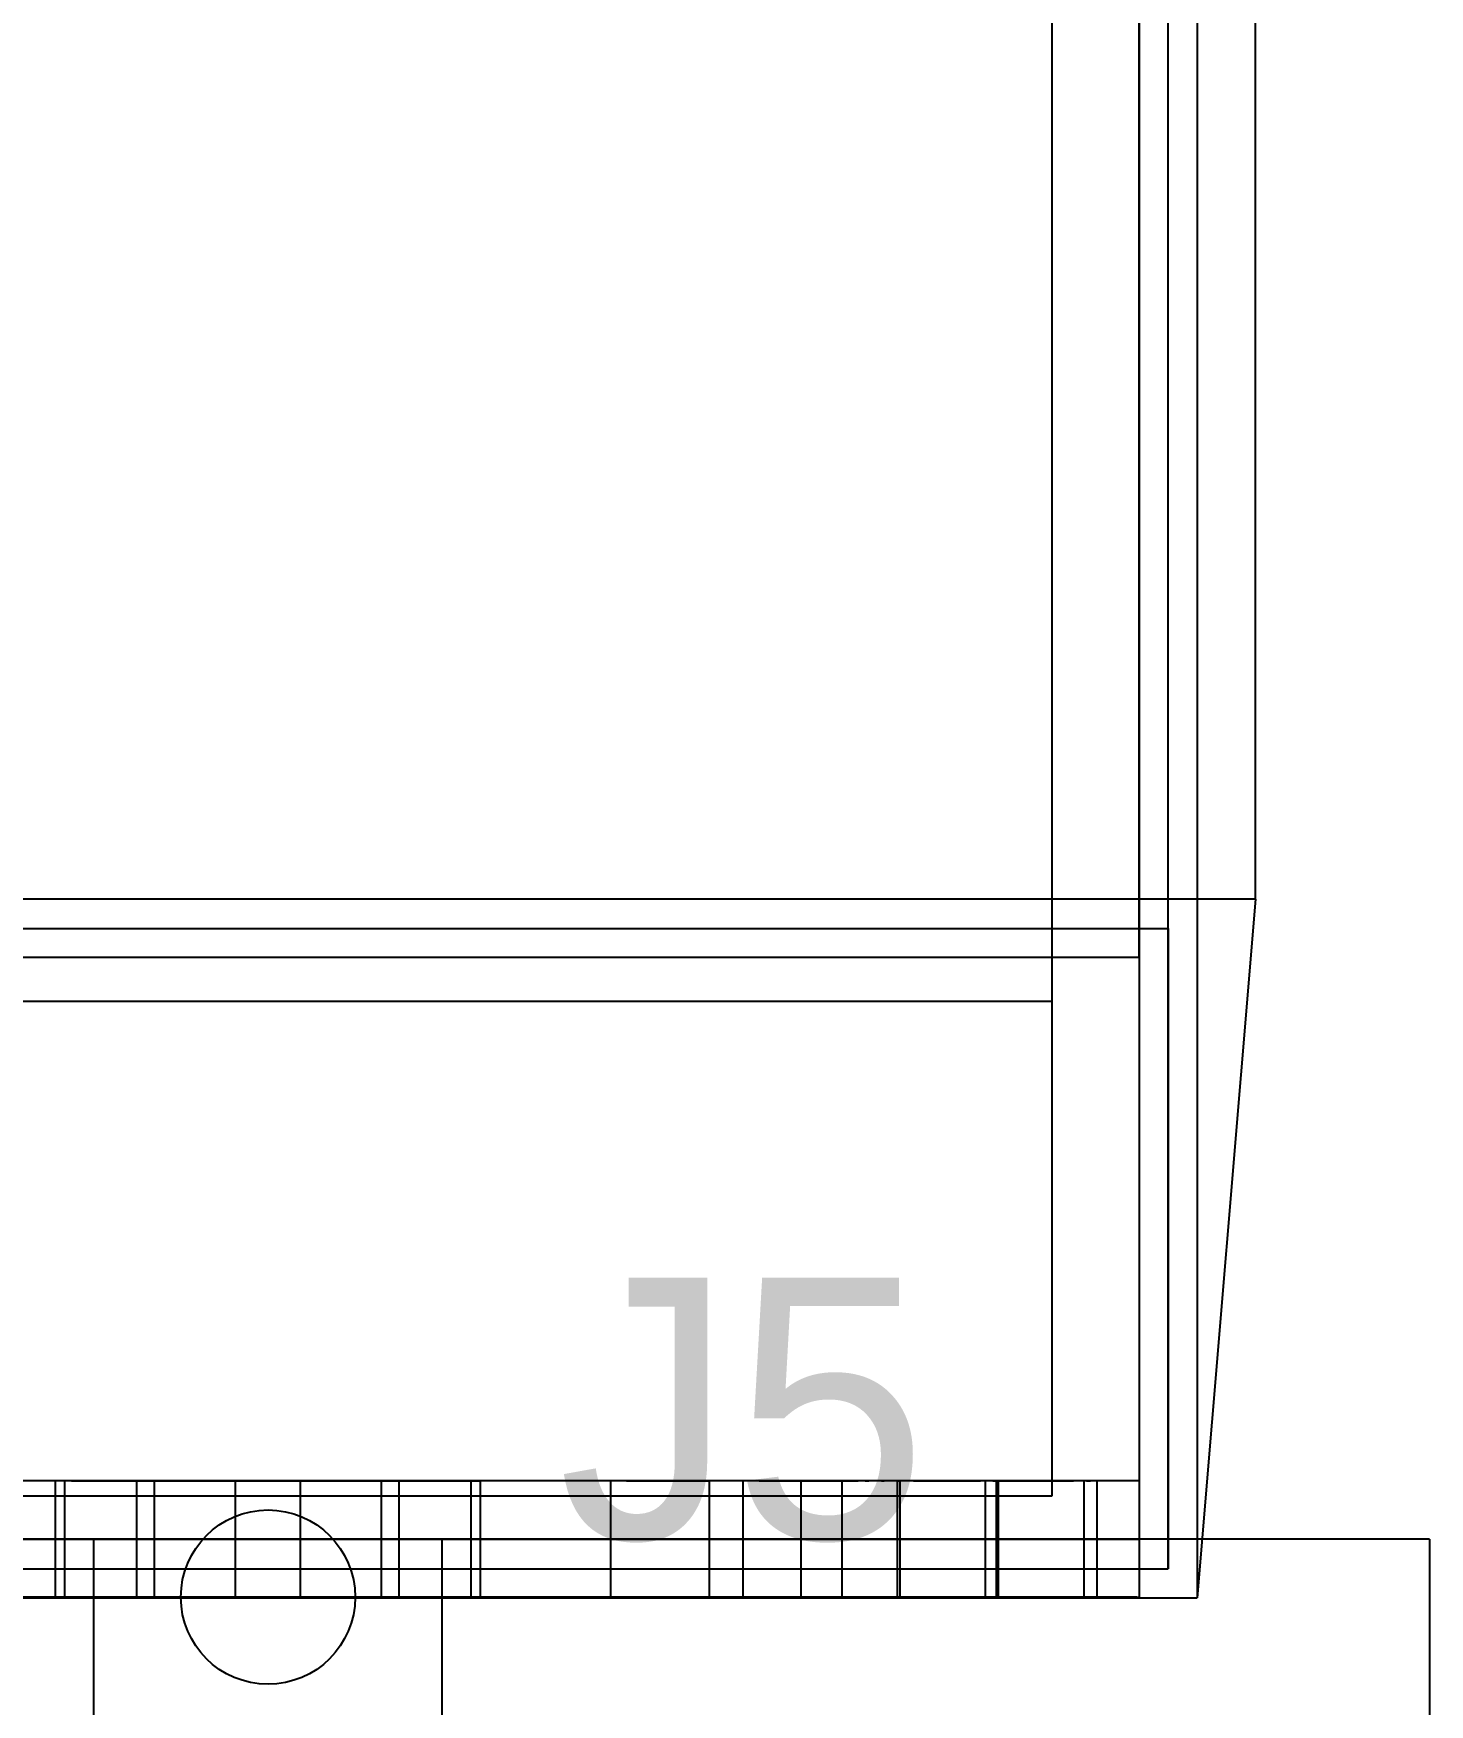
# Model space of a CAD drawing. Header units: millimetres. Extents: x -180 to 1414, y -663 to 972.
# Drawn here: x -8.1 to 40, y 446.3 to 503.8 of the extents above; entities that cross this region are included whole.
import ezdxf

# ---------------------------------------------------------------- set-up
doc = ezdxf.new("R2010")
doc.units = ezdxf.units.MM
doc.layers.add('AXIS_CENTRES', color=4, linetype='Continuous')
doc.layers.add('FRONT', color=8, linetype='Continuous')

msp = doc.modelspace()

# ---------------------------------------------------------------- linework, layer by layer
at = {"layer": 'AXIS_CENTRES'}
msp.add_circle((0, 450), 3, dxfattribs=at)
at = {"layer": 'FRONT'}
for p, q in [((34, 474.025), (34, 569.025)), ((31, 473.023), (31, 568.023)), ((30, 472.021), (30, 567.021)), ((27, 470.518), (27, 565.518)), ((27, 453.482), (27, 548.482)), ((30, 546.979), (30, 451.979)), ((31, 450.977), (31, 545.977)), ((32, 544.975), (32, 449.975)), ((34, 474.025), (-34, 474.025)), ((34, 474.025), (32, 449.975)), ((-31, 473.023), (31, 473.023)), ((31, 473.023), (31, 450.977)), ((30, 472.021), (-30, 472.021)), ((30, 472.021), (30, 451.979)), ((-27, 470.518), (27, 470.518)), ((27, 453.482), (27, 470.518)), ((-6.676, 454), (-8.843, 454)), ((-7.314, 450), (-7.314, 454)), ((-7.309, 454), (-7.314, 454)), ((-7.295, 454), (-7.309, 454)), ((-7.271, 454), (-7.295, 454)), ((-7.238, 454), (-7.271, 454)), ((-7.196, 454), (-7.238, 454)), ((-7.145, 454), (-7.196, 454)), ((-7.086, 454), (-7.145, 454)), ((-7.018, 454), (-7.086, 454)), ((-6.943, 454), (-7.018, 454)), ((-7, 450), (-7, 454)), ((-6.98, 454), (-7, 454)), ((-6.922, 454), (-6.98, 454)), ((-6.86, 454), (-6.943, 454)), ((-6.824, 454), (-6.922, 454)), ((-6.77, 454), (-6.86, 454)), ((-6.689, 454), (-6.824, 454)), ((-6.77, 454), (-6.674, 454)), ((-6.516, 454), (-6.689, 454)), ((-4.471, 454), (-6.676, 454)), ((-6.674, 454), (-6.571, 454)), ((-6.571, 454), (-6.464, 454)), ((-6.307, 454), (-6.516, 454)), ((-6.464, 454), (-6.351, 454)), ((-6.351, 454), (-6.235, 454)), ((-6.062, 454), (-6.307, 454)), ((-6.235, 454), (-6.115, 454)), ((-6.115, 454), (-5.992, 454)), ((-5.784, 454), (-6.062, 454)), ((-5.992, 454), (-5.867, 454)), ((-5.867, 454), (-5.741, 454)), ((-5.473, 454), (-5.784, 454)), ((-5.741, 454), (-5.614, 454)), ((-5.614, 454), (-5.487, 454)), ((-5.487, 454), (-5.36, 454)), ((-5.131, 454), (-5.473, 454)), ((-5.36, 454), (-5.235, 454)), ((-5.235, 454), (-5.113, 454)), ((-4.761, 454), (-5.131, 454)), ((-5.113, 454), (-4.993, 454)), ((-4.993, 454), (-4.876, 454)), ((-4.876, 454), (-4.764, 454)), ((-4.764, 454), (-4.656, 454)), ((-4.761, 454), (-4.364, 454)), ((-4.656, 454), (-4.554, 454)), ((-4.554, 454), (-4.457, 454)), ((-4.522, 450), (-4.522, 454)), ((-4.518, 454), (-4.522, 454)), ((-4.503, 454), (-4.518, 454)), ((-4.48, 454), (-4.503, 454)), ((-4.447, 454), (-4.48, 454)), ((-2.242, 454), (-4.471, 454)), ((-4.457, 454), (-4.367, 454)), ((-4.405, 454), (-4.447, 454)), ((-4.354, 454), (-4.405, 454)), ((-4.367, 454), (-4.285, 454)), ((-4.364, 454), (-3.943, 454)), ((-4.295, 454), (-4.354, 454)), ((-4.227, 454), (-4.295, 454)), ((-4.285, 454), (-4.209, 454)), ((-4.151, 454), (-4.227, 454)), ((-4.209, 454), (-4.141, 454)), ((-4.068, 454), (-4.151, 454)), ((-4.141, 454), (-4.082, 454)), ((-4.082, 454), (-4.031, 454)), ((-4.068, 454), (-3.979, 454)), ((-4.031, 454), (-3.989, 454)), ((-3.989, 454), (-3.956, 454)), ((-3.979, 454), (-3.882, 454)), ((-3.956, 454), (-3.933, 454)), ((-3.943, 454), (-3.5, 454)), ((-3.933, 454), (-3.918, 454)), ((-3.918, 454), (-3.914, 454)), ((-3.914, 450), (-3.914, 454)), ((-3.882, 454), (-3.78, 454)), ((-3.78, 454), (-3.672, 454)), ((-3.672, 454), (-3.56, 454)), ((-3.56, 454), (-3.443, 454)), ((-3.5, 454), (-3.037, 454)), ((-3.443, 454), (-3.323, 454)), ((-3.323, 454), (-3.201, 454)), ((-3.201, 454), (-3.076, 454)), ((-3.076, 454), (-2.949, 454)), ((-3.037, 454), (-2.557, 454)), ((-2.949, 454), (-2.822, 454)), ((-2.822, 454), (-2.695, 454)), ((-2.695, 454), (-2.569, 454)), ((-2.569, 454), (-2.444, 454)), ((-2.557, 454), (-2.063, 454)), ((-2.444, 454), (-2.321, 454)), ((-2.321, 454), (-2.201, 454)), ((0, 454), (-2.242, 454)), ((-2.201, 454), (-2.085, 454)), ((-2.085, 454), (-1.972, 454)), ((-2.063, 454), (-1.558, 454)), ((-1.972, 454), (-1.865, 454)), ((-1.762, 454), (-1.865, 454)), ((-1.666, 454), (-1.762, 454)), ((-1.666, 454), (-1.576, 454)), ((-1.576, 454), (-1.493, 454)), ((-1.558, 454), (-1.043, 454)), ((-1.493, 454), (-1.418, 454)), ((-1.418, 454), (-1.35, 454)), ((-1.35, 454), (-1.291, 454)), ((-1.291, 454), (-1.24, 454)), ((-1.24, 454), (-1.198, 454)), ((-1.198, 454), (-1.165, 454)), ((-1.165, 454), (-1.141, 454)), ((-1.141, 454), (-1.127, 454)), ((-1.127, 454), (-1.122, 454)), ((-1.122, 450), (-1.122, 454)), ((-1.043, 454), (-0.523, 454)), ((-0.523, 454), (0, 454)), ((2.242, 454), (0, 454)), ((0, 454), (0.523, 454)), ((0.523, 454), (1.043, 454)), ((1.043, 454), (1.558, 454)), ((1.122, 450), (1.122, 454)), ((1.127, 454), (1.122, 454)), ((1.141, 454), (1.127, 454)), ((1.165, 454), (1.141, 454)), ((1.198, 454), (1.165, 454)), ((1.24, 454), (1.198, 454)), ((1.291, 454), (1.24, 454)), ((1.35, 454), (1.291, 454)), ((1.418, 454), (1.35, 454)), ((1.493, 454), (1.418, 454)), ((1.576, 454), (1.493, 454)), ((1.558, 454), (2.063, 454)), ((1.576, 454), (1.666, 454)), ((1.666, 454), (1.762, 454)), ((1.762, 454), (1.865, 454)), ((1.865, 454), (1.972, 454)), ((1.972, 454), (2.085, 454)), ((2.063, 454), (2.557, 454)), ((2.085, 454), (2.201, 454)), ((2.201, 454), (2.321, 454)), ((4.471, 454), (2.242, 454)), ((2.321, 454), (2.444, 454)), ((2.444, 454), (2.569, 454)), ((2.557, 454), (3.037, 454)), ((2.569, 454), (2.695, 454)), ((2.695, 454), (2.822, 454)), ((2.822, 454), (2.949, 454)), ((2.949, 454), (3.076, 454)), ((3.037, 454), (3.5, 454)), ((3.076, 454), (3.201, 454)), ((3.201, 454), (3.323, 454)), ((3.323, 454), (3.443, 454)), ((3.443, 454), (3.56, 454)), ((3.5, 454), (3.943, 454)), ((3.56, 454), (3.672, 454)), ((3.672, 454), (3.78, 454)), ((3.78, 454), (3.882, 454)), ((3.882, 454), (3.979, 454)), ((3.914, 450), (3.914, 454)), ((3.918, 454), (3.914, 454)), ((3.933, 454), (3.918, 454)), ((3.956, 454), (3.933, 454)), ((3.943, 454), (4.364, 454)), ((3.989, 454), (3.956, 454)), ((3.979, 454), (4.068, 454)), ((4.031, 454), (3.989, 454)), ((4.082, 454), (4.031, 454)), ((4.068, 454), (4.151, 454)), ((4.141, 454), (4.082, 454)), ((4.209, 454), (4.141, 454)), ((4.151, 454), (4.227, 454)), ((4.285, 454), (4.209, 454)), ((4.227, 454), (4.295, 454)), ((4.367, 454), (4.285, 454)), ((4.354, 454), (4.295, 454)), ((4.405, 454), (4.354, 454)), ((4.364, 454), (4.761, 454)), ((4.367, 454), (4.457, 454)), ((4.447, 454), (4.405, 454)), ((4.48, 454), (4.447, 454)), ((4.457, 454), (4.554, 454)), ((6.676, 454), (4.471, 454)), ((4.503, 454), (4.48, 454)), ((4.503, 454), (4.518, 454)), ((4.518, 454), (4.522, 454)), ((4.522, 450), (4.522, 454)), ((4.554, 454), (4.656, 454)), ((4.656, 454), (4.764, 454)), ((4.761, 454), (5.131, 454)), ((4.764, 454), (4.876, 454)), ((4.876, 454), (4.993, 454)), ((4.993, 454), (5.113, 454)), ((5.113, 454), (5.235, 454)), ((5.131, 454), (5.473, 454)), ((5.235, 454), (5.36, 454)), ((5.36, 454), (5.487, 454)), ((5.473, 454), (5.784, 454)), ((5.487, 454), (5.614, 454)), ((5.614, 454), (5.741, 454)), ((5.741, 454), (5.867, 454)), ((5.784, 454), (6.062, 454)), ((5.867, 454), (5.992, 454)), ((5.992, 454), (6.115, 454)), ((6.062, 454), (6.307, 454)), ((6.115, 454), (6.235, 454)), ((6.235, 454), (6.351, 454)), ((6.307, 454), (6.516, 454)), ((6.351, 454), (6.464, 454)), ((6.464, 454), (6.571, 454)), ((6.516, 454), (6.689, 454)), ((6.571, 454), (6.674, 454)), ((6.674, 454), (6.77, 454)), ((8.843, 454), (6.676, 454)), ((6.689, 454), (6.824, 454)), ((6.77, 454), (6.86, 454)), ((6.824, 454), (6.922, 454)), ((6.86, 454), (6.943, 454)), ((6.922, 454), (6.98, 454)), ((6.943, 454), (7.018, 454)), ((6.98, 454), (7, 454)), ((7, 450), (7, 454)), ((7.018, 454), (7.086, 454)), ((7.086, 454), (7.145, 454)), ((7.145, 454), (7.196, 454)), ((7.196, 454), (7.238, 454)), ((7.238, 454), (7.271, 454)), ((7.271, 454), (7.295, 454)), ((7.295, 454), (7.309, 454)), ((7.309, 454), (7.314, 454)), ((7.314, 450), (7.314, 454)), ((10.96, 454), (8.843, 454)), ((13.017, 454), (10.96, 454)), ((11.8, 450), (11.8, 454)), ((11.805, 454), (11.8, 454)), ((11.819, 454), (11.805, 454)), ((11.843, 454), (11.819, 454)), ((11.876, 454), (11.843, 454)), ((11.918, 454), (11.876, 454)), ((11.968, 454), (11.918, 454)), ((12.028, 454), (11.968, 454)), ((12.095, 454), (12.028, 454)), ((12.171, 454), (12.095, 454)), ((12.254, 454), (12.171, 454)), ((12.344, 454), (12.254, 454)), ((12.344, 454), (12.44, 454)), ((12.44, 454), (12.542, 454)), ((12.542, 454), (12.65, 454)), ((12.65, 454), (12.762, 454)), ((12.762, 454), (12.879, 454)), ((12.879, 454), (12.999, 454)), ((12.999, 454), (13.122, 454)), ((15, 454), (13.017, 454)), ((13.122, 454), (13.247, 454)), ((13.247, 454), (13.373, 454)), ((13.373, 454), (13.5, 454)), ((13.5, 454), (13.627, 454)), ((13.627, 454), (13.753, 454)), ((13.753, 454), (13.878, 454)), ((13.878, 454), (14.001, 454)), ((14.001, 454), (14.121, 454)), ((14.121, 454), (14.238, 454)), ((14.238, 454), (14.35, 454)), ((14.35, 454), (14.458, 454)), ((14.458, 454), (14.56, 454)), ((14.56, 454), (14.656, 454)), ((14.656, 454), (14.746, 454)), ((14.746, 454), (14.829, 454)), ((14.829, 454), (14.905, 454)), ((14.905, 454), (14.972, 454)), ((14.972, 454), (15.032, 454)), ((16.9, 454), (15, 454)), ((15.032, 454), (15.082, 454)), ((15.082, 454), (15.124, 454)), ((15.124, 454), (15.157, 454)), ((15.157, 454), (15.181, 454)), ((15.181, 454), (15.195, 454)), ((15.195, 454), (15.2, 454)), ((15.2, 450), (15.2, 454)), ((16.367, 450), (16.367, 454)), ((16.371, 454), (16.367, 454)), ((16.386, 454), (16.371, 454)), ((16.409, 454), (16.386, 454)), ((16.442, 454), (16.409, 454)), ((16.484, 454), (16.442, 454)), ((16.535, 454), (16.484, 454)), ((16.594, 454), (16.535, 454)), ((16.662, 454), (16.594, 454)), ((16.737, 454), (16.662, 454)), ((16.82, 454), (16.737, 454)), ((16.91, 454), (16.82, 454)), ((18.705, 454), (16.9, 454)), ((16.91, 454), (17.007, 454)), ((17.007, 454), (17.109, 454)), ((17.109, 454), (17.217, 454)), ((17.217, 454), (17.329, 454)), ((17.329, 454), (17.445, 454)), ((17.445, 454), (17.565, 454)), ((17.565, 454), (17.688, 454)), ((17.688, 454), (17.813, 454)), ((17.813, 454), (17.939, 454)), ((17.939, 454), (18.067, 454)), ((18.067, 454), (18.194, 454)), ((18.194, 454), (18.32, 454)), ((18.32, 454), (18.445, 454)), ((18.365, 450), (18.365, 454)), ((18.37, 454), (18.365, 454)), ((18.384, 454), (18.37, 454)), ((18.408, 454), (18.384, 454)), ((18.44, 454), (18.408, 454)), ((18.482, 454), (18.44, 454)), ((18.445, 454), (18.568, 454)), ((18.533, 454), (18.482, 454)), ((18.593, 454), (18.533, 454)), ((18.568, 454), (18.688, 454)), ((18.66, 454), (18.593, 454)), ((18.736, 454), (18.66, 454)), ((18.688, 454), (18.804, 454)), ((20.405, 454), (18.705, 454)), ((18.819, 454), (18.736, 454)), ((18.804, 454), (18.917, 454)), ((18.819, 454), (18.909, 454)), ((18.909, 454), (19.005, 454)), ((18.917, 454), (19.024, 454)), ((19.005, 454), (19.107, 454)), ((19.126, 454), (19.024, 454)), ((19.107, 454), (19.215, 454)), ((19.223, 454), (19.126, 454)), ((19.215, 454), (19.327, 454)), ((19.313, 454), (19.223, 454)), ((19.396, 454), (19.313, 454)), ((19.327, 454), (19.444, 454)), ((19.396, 454), (19.471, 454)), ((19.444, 454), (19.564, 454)), ((19.471, 454), (19.539, 454)), ((19.539, 454), (19.598, 454)), ((19.564, 454), (19.687, 454)), ((19.598, 454), (19.649, 454)), ((19.649, 454), (19.691, 454)), ((19.687, 454), (19.812, 454)), ((19.691, 454), (19.724, 454)), ((19.724, 454), (19.748, 454)), ((19.748, 454), (19.762, 454)), ((19.762, 454), (19.767, 454)), ((19.767, 450), (19.767, 454)), ((19.812, 454), (19.938, 454)), ((19.938, 454), (20.065, 454)), ((20.065, 454), (20.192, 454)), ((20.192, 454), (20.318, 454)), ((20.443, 454), (20.318, 454)), ((21.992, 454), (20.405, 454)), ((20.566, 454), (20.443, 454)), ((20.566, 454), (20.686, 454)), ((20.803, 454), (20.686, 454)), ((20.915, 454), (20.803, 454)), ((21.023, 454), (20.915, 454)), ((21.125, 454), (21.023, 454)), ((21.125, 454), (21.221, 454)), ((21.311, 454), (21.221, 454)), ((21.394, 454), (21.311, 454)), ((21.47, 454), (21.394, 454)), ((21.537, 454), (21.47, 454)), ((21.597, 454), (21.537, 454)), ((21.647, 454), (21.597, 454)), ((21.689, 454), (21.647, 454)), ((21.683, 450), (21.683, 454)), ((21.687, 454), (21.683, 454)), ((21.702, 454), (21.687, 454)), ((21.689, 454), (21.722, 454)), ((21.725, 454), (21.702, 454)), ((21.722, 454), (21.746, 454)), ((21.758, 454), (21.725, 454)), ((21.746, 454), (21.76, 454)), ((21.8, 454), (21.758, 454)), ((21.76, 454), (21.765, 454)), ((21.765, 450), (21.765, 454)), ((21.851, 454), (21.8, 454)), ((21.91, 454), (21.851, 454)), ((21.978, 454), (21.91, 454)), ((22.054, 454), (21.978, 454)), ((23.455, 454), (21.992, 454)), ((22.136, 454), (22.054, 454)), ((22.226, 454), (22.136, 454)), ((22.226, 454), (22.323, 454)), ((22.323, 454), (22.425, 454)), ((22.425, 454), (22.533, 454)), ((22.533, 454), (22.645, 454)), ((22.645, 454), (22.762, 454)), ((22.762, 454), (22.882, 454)), ((22.882, 454), (23.004, 454)), ((23.004, 454), (23.129, 454)), ((23.129, 454), (23.256, 454)), ((23.256, 454), (23.383, 454)), ((23.383, 454), (23.51, 454)), ((24.787, 454), (23.455, 454)), ((23.51, 454), (23.636, 454)), ((23.636, 454), (23.761, 454)), ((23.761, 454), (23.884, 454)), ((23.884, 454), (24.004, 454)), ((24.004, 454), (24.12, 454)), ((24.12, 454), (24.233, 454)), ((24.233, 454), (24.34, 454)), ((24.34, 454), (24.443, 454)), ((24.443, 454), (24.539, 454)), ((24.629, 454), (24.539, 454)), ((24.712, 454), (24.629, 454)), ((24.71, 450), (24.71, 454)), ((24.715, 454), (24.71, 454)), ((24.787, 454), (24.712, 454)), ((24.729, 454), (24.715, 454)), ((24.753, 454), (24.729, 454)), ((24.786, 454), (24.753, 454)), ((24.827, 454), (24.786, 454)), ((25.981, 454), (24.787, 454)), ((24.855, 454), (24.787, 454)), ((24.878, 454), (24.827, 454)), ((24.914, 454), (24.855, 454)), ((24.938, 454), (24.878, 454)), ((24.965, 454), (24.914, 454)), ((25.005, 454), (24.938, 454)), ((24.965, 454), (25.007, 454)), ((25.081, 454), (25.005, 454)), ((25.007, 454), (25.04, 454)), ((25.04, 454), (25.064, 454)), ((25.064, 454), (25.078, 454)), ((25.078, 454), (25.083, 454)), ((25.164, 454), (25.081, 454)), ((25.083, 450), (25.083, 454)), ((25.152, 450), (25.152, 454)), ((25.157, 454), (25.152, 454)), ((25.171, 454), (25.157, 454)), ((25.164, 454), (25.254, 454)), ((25.195, 454), (25.171, 454)), ((25.228, 454), (25.195, 454)), ((25.27, 454), (25.228, 454)), ((25.254, 454), (25.35, 454)), ((25.32, 454), (25.27, 454)), ((25.38, 454), (25.32, 454)), ((25.35, 454), (25.452, 454)), ((25.447, 454), (25.38, 454)), ((25.523, 454), (25.447, 454)), ((25.452, 454), (25.56, 454)), ((25.606, 454), (25.523, 454)), ((25.56, 454), (25.672, 454)), ((25.606, 454), (25.696, 454)), ((25.672, 454), (25.789, 454)), ((25.696, 454), (25.792, 454)), ((25.789, 454), (25.909, 454)), ((25.792, 454), (25.894, 454)), ((25.894, 454), (26.002, 454)), ((25.909, 454), (26.032, 454)), ((27.029, 454), (25.981, 454)), ((26.002, 454), (26.114, 454)), ((26.032, 454), (26.157, 454)), ((26.114, 454), (26.231, 454)), ((26.157, 454), (26.283, 454)), ((26.231, 454), (26.351, 454)), ((26.283, 454), (26.41, 454)), ((26.351, 454), (26.474, 454)), ((26.41, 454), (26.537, 454)), ((26.474, 454), (26.599, 454)), ((26.537, 454), (26.663, 454)), ((26.599, 454), (26.725, 454)), ((26.788, 454), (26.663, 454)), ((26.725, 454), (26.852, 454)), ((26.911, 454), (26.788, 454)), ((26.852, 454), (26.979, 454)), ((26.911, 454), (27.031, 454)), ((26.979, 454), (27.105, 454)), ((27.926, 454), (27.029, 454)), ((27.031, 454), (27.148, 454)), ((27.105, 454), (27.23, 454)), ((27.148, 454), (27.26, 454)), ((27.23, 454), (27.353, 454)), ((27.26, 454), (27.368, 454)), ((27.353, 454), (27.473, 454)), ((27.368, 454), (27.47, 454)), ((27.47, 454), (27.566, 454)), ((27.59, 454), (27.473, 454)), ((27.566, 454), (27.656, 454)), ((27.702, 454), (27.59, 454)), ((27.656, 454), (27.739, 454)), ((27.81, 454), (27.702, 454)), ((27.815, 454), (27.739, 454)), ((27.912, 454), (27.81, 454)), ((27.882, 454), (27.815, 454)), ((27.942, 454), (27.882, 454)), ((28.008, 454), (27.912, 454)), ((28.667, 454), (27.926, 454)), ((27.992, 454), (27.942, 454)), ((28.034, 454), (27.992, 454)), ((28.098, 454), (28.008, 454)), ((28.067, 454), (28.034, 454)), ((28.091, 454), (28.067, 454)), ((28.105, 454), (28.091, 454)), ((28.181, 454), (28.098, 454)), ((28.11, 454), (28.105, 454)), ((28.11, 450), (28.11, 454)), ((28.181, 454), (28.257, 454)), ((28.257, 454), (28.324, 454)), ((28.384, 454), (28.324, 454)), ((28.435, 454), (28.384, 454)), ((28.477, 454), (28.435, 454)), ((28.509, 454), (28.477, 454)), ((28.533, 454), (28.509, 454)), ((28.533, 454), (28.547, 454)), ((28.547, 454), (28.552, 454)), ((28.552, 450), (28.552, 454)), ((29.248, 454), (28.667, 454)), ((29.665, 454), (29.248, 454)), ((29.916, 454), (29.665, 454)), ((30, 454), (29.916, 454)), ((30, 454), (30, 450)), ((-27, 453.482), (27, 453.482)), ((30, 451.979), (-30, 451.979)), ((-5.962, 452), (-8.901, 452)), ((-5.983, 452), (-6, 452)), ((-6, 348), (-6, 452)), ((-5.933, 452), (-5.983, 452)), ((-2.989, 452), (-5.962, 452)), ((-5.85, 452), (-5.933, 452)), ((-5.733, 452), (-5.85, 452)), ((-5.585, 452), (-5.733, 452)), ((-5.406, 452), (-5.585, 452)), ((-5.196, 452), (-5.406, 452)), ((-4.957, 452), (-5.196, 452)), ((-4.691, 452), (-4.957, 452)), ((-4.398, 452), (-4.691, 452)), ((-4.081, 452), (-4.398, 452)), ((-3.741, 452), (-4.081, 452)), ((-3.38, 452), (-3.741, 452)), ((-3, 452), (-3.38, 452)), ((-2.603, 452), (-3, 452)), ((0, 452), (-2.989, 452)), ((-2.192, 452), (-2.603, 452)), ((-1.769, 452), (-2.192, 452)), ((-1.335, 452), (-1.769, 452)), ((-0.894, 452), (-1.335, 452)), ((-0.448, 452), (-0.894, 452)), ((0, 452), (-0.448, 452)), ((2.989, 452), (0, 452)), ((0.448, 452), (0, 452)), ((0.894, 452), (0.448, 452)), ((1.335, 452), (0.894, 452)), ((1.769, 452), (1.335, 452)), ((2.192, 452), (1.769, 452)), ((2.603, 452), (2.192, 452)), ((3, 452), (2.603, 452)), ((5.962, 452), (2.989, 452)), ((3.38, 452), (3, 452)), ((3.741, 452), (3.38, 452)), ((4.081, 452), (3.741, 452)), ((4.398, 452), (4.081, 452)), ((4.691, 452), (4.398, 452)), ((4.957, 452), (4.691, 452)), ((5.196, 452), (4.957, 452)), ((5.406, 452), (5.196, 452)), ((5.585, 452), (5.406, 452)), ((5.733, 452), (5.585, 452)), ((5.85, 452), (5.733, 452)), ((5.933, 452), (5.85, 452)), ((5.983, 452), (5.933, 452)), ((8.901, 452), (5.962, 452)), ((6, 452), (5.983, 452)), ((6, 348), (6, 452)), ((11.79, 452), (8.901, 452)), ((14.614, 452), (11.79, 452)), ((17.355, 452), (14.614, 452)), ((20, 452), (17.355, 452)), ((22.533, 452), (20, 452)), ((24.94, 452), (22.533, 452)), ((27.207, 452), (24.94, 452)), ((29.322, 452), (27.207, 452)), ((31.273, 452), (29.322, 452)), ((33.05, 452), (31.273, 452)), ((34.641, 452), (33.05, 452)), ((36.039, 452), (34.641, 452)), ((37.235, 452), (36.039, 452)), ((38.223, 452), (37.235, 452)), ((38.997, 452), (38.223, 452)), ((39.553, 452), (38.997, 452)), ((39.888, 452), (39.553, 452)), ((40, 452), (39.888, 452)), ((40, 452), (40, 348)), ((-31, 450.977), (31, 450.977)), ((-32, 449.975), (32, 449.975)), ((-6.676, 450), (-8.843, 450)), ((-7.309, 450), (-7.314, 450)), ((-7.295, 450), (-7.309, 450)), ((-7.271, 450), (-7.295, 450)), ((-7.238, 450), (-7.271, 450)), ((-7.196, 450), (-7.238, 450)), ((-7.145, 450), (-7.196, 450)), ((-7.086, 450), (-7.145, 450)), ((-7.018, 450), (-7.086, 450)), ((-6.943, 450), (-7.018, 450)), ((-6.98, 450), (-7, 450)), ((-6.922, 450), (-6.98, 450)), ((-6.86, 450), (-6.943, 450)), ((-6.824, 450), (-6.922, 450)), ((-6.77, 450), (-6.86, 450)), ((-6.689, 450), (-6.824, 450)), ((-6.77, 450), (-6.674, 450)), ((-6.516, 450), (-6.689, 450)), ((-4.471, 450), (-6.676, 450)), ((-6.674, 450), (-6.571, 450)), ((-6.571, 450), (-6.464, 450)), ((-6.307, 450), (-6.516, 450)), ((-6.464, 450), (-6.351, 450)), ((-6.351, 450), (-6.235, 450)), ((-6.062, 450), (-6.307, 450)), ((-6.235, 450), (-6.115, 450)), ((-6.115, 450), (-5.992, 450)), ((-5.784, 450), (-6.062, 450)), ((-5.992, 450), (-5.867, 450)), ((-5.867, 450), (-5.741, 450)), ((-5.473, 450), (-5.784, 450)), ((-5.741, 450), (-5.614, 450)), ((-5.614, 450), (-5.487, 450)), ((-5.487, 450), (-5.36, 450)), ((-5.131, 450), (-5.473, 450)), ((-5.36, 450), (-5.235, 450)), ((-5.235, 450), (-5.113, 450)), ((-4.761, 450), (-5.131, 450)), ((-5.113, 450), (-4.993, 450)), ((-4.993, 450), (-4.876, 450)), ((-4.876, 450), (-4.764, 450)), ((-4.764, 450), (-4.656, 450)), ((-4.761, 450), (-4.364, 450)), ((-4.656, 450), (-4.554, 450)), ((-4.554, 450), (-4.457, 450)), ((-4.518, 450), (-4.522, 450)), ((-4.503, 450), (-4.518, 450)), ((-4.48, 450), (-4.503, 450)), ((-4.447, 450), (-4.48, 450)), ((-2.242, 450), (-4.471, 450)), ((-4.457, 450), (-4.367, 450)), ((-4.405, 450), (-4.447, 450)), ((-4.354, 450), (-4.405, 450)), ((-4.367, 450), (-4.285, 450)), ((-4.364, 450), (-3.943, 450)), ((-4.295, 450), (-4.354, 450)), ((-4.227, 450), (-4.295, 450)), ((-4.285, 450), (-4.209, 450)), ((-4.151, 450), (-4.227, 450)), ((-4.209, 450), (-4.141, 450)), ((-4.068, 450), (-4.151, 450)), ((-4.141, 450), (-4.082, 450)), ((-4.082, 450), (-4.031, 450)), ((-4.068, 450), (-3.979, 450)), ((-4.031, 450), (-3.989, 450)), ((-3.989, 450), (-3.956, 450)), ((-3.979, 450), (-3.882, 450)), ((-3.956, 450), (-3.933, 450)), ((-3.943, 450), (-3.5, 450)), ((-3.933, 450), (-3.918, 450)), ((-3.918, 450), (-3.914, 450)), ((-3.882, 450), (-3.78, 450)), ((-3.78, 450), (-3.672, 450)), ((-3.672, 450), (-3.56, 450)), ((-3.56, 450), (-3.443, 450)), ((-3.5, 450), (-3.037, 450)), ((-3.443, 450), (-3.323, 450)), ((-3.323, 450), (-3.201, 450)), ((-3.201, 450), (-3.076, 450)), ((-3.076, 450), (-2.949, 450)), ((-3.037, 450), (-2.557, 450)), ((-2.949, 450), (-2.822, 450)), ((-2.822, 450), (-2.695, 450)), ((-2.695, 450), (-2.569, 450)), ((-2.569, 450), (-2.444, 450)), ((-2.557, 450), (-2.063, 450)), ((-2.444, 450), (-2.321, 450)), ((-2.321, 450), (-2.201, 450)), ((0, 450), (-2.242, 450)), ((-2.201, 450), (-2.085, 450)), ((-2.085, 450), (-1.972, 450)), ((-2.063, 450), (-1.558, 450)), ((-1.972, 450), (-1.865, 450)), ((-1.762, 450), (-1.865, 450)), ((-1.762, 450), (-1.666, 450)), ((-1.666, 450), (-1.576, 450)), ((-1.576, 450), (-1.493, 450)), ((-1.558, 450), (-1.043, 450)), ((-1.493, 450), (-1.418, 450)), ((-1.418, 450), (-1.35, 450)), ((-1.35, 450), (-1.291, 450)), ((-1.291, 450), (-1.24, 450)), ((-1.24, 450), (-1.198, 450)), ((-1.198, 450), (-1.165, 450)), ((-1.165, 450), (-1.141, 450)), ((-1.141, 450), (-1.127, 450)), ((-1.127, 450), (-1.122, 450)), ((-1.043, 450), (-0.523, 450)), ((-0.523, 450), (0, 450)), ((2.242, 450), (0, 450)), ((0, 450), (0.523, 450)), ((0.523, 450), (1.043, 450)), ((1.043, 450), (1.558, 450)), ((1.127, 450), (1.122, 450)), ((1.141, 450), (1.127, 450)), ((1.165, 450), (1.141, 450)), ((1.198, 450), (1.165, 450)), ((1.24, 450), (1.198, 450)), ((1.291, 450), (1.24, 450)), ((1.35, 450), (1.291, 450)), ((1.418, 450), (1.35, 450)), ((1.493, 450), (1.418, 450)), ((1.576, 450), (1.493, 450)), ((1.558, 450), (2.063, 450)), ((1.576, 450), (1.666, 450)), ((1.666, 450), (1.762, 450)), ((1.762, 450), (1.865, 450)), ((1.865, 450), (1.972, 450)), ((1.972, 450), (2.085, 450)), ((2.063, 450), (2.557, 450)), ((2.085, 450), (2.201, 450)), ((2.201, 450), (2.321, 450)), ((4.471, 450), (2.242, 450)), ((2.321, 450), (2.444, 450)), ((2.444, 450), (2.569, 450)), ((2.557, 450), (3.037, 450)), ((2.569, 450), (2.695, 450)), ((2.695, 450), (2.822, 450)), ((2.822, 450), (2.949, 450)), ((2.949, 450), (3.076, 450)), ((3.037, 450), (3.5, 450)), ((3.076, 450), (3.201, 450)), ((3.201, 450), (3.323, 450)), ((3.323, 450), (3.443, 450)), ((3.443, 450), (3.56, 450)), ((3.5, 450), (3.943, 450)), ((3.56, 450), (3.672, 450)), ((3.672, 450), (3.78, 450)), ((3.78, 450), (3.882, 450)), ((3.882, 450), (3.979, 450)), ((3.918, 450), (3.914, 450)), ((3.933, 450), (3.918, 450)), ((3.956, 450), (3.933, 450)), ((3.943, 450), (4.364, 450)), ((3.989, 450), (3.956, 450)), ((3.979, 450), (4.068, 450)), ((4.031, 450), (3.989, 450)), ((4.082, 450), (4.031, 450)), ((4.068, 450), (4.151, 450)), ((4.141, 450), (4.082, 450)), ((4.209, 450), (4.141, 450)), ((4.151, 450), (4.227, 450)), ((4.285, 450), (4.209, 450)), ((4.227, 450), (4.295, 450)), ((4.367, 450), (4.285, 450)), ((4.354, 450), (4.295, 450)), ((4.405, 450), (4.354, 450)), ((4.364, 450), (4.761, 450)), ((4.367, 450), (4.457, 450)), ((4.447, 450), (4.405, 450)), ((4.48, 450), (4.447, 450)), ((4.457, 450), (4.554, 450)), ((6.676, 450), (4.471, 450)), ((4.48, 450), (4.503, 450)), ((4.503, 450), (4.518, 450)), ((4.518, 450), (4.522, 450)), ((4.554, 450), (4.656, 450)), ((4.656, 450), (4.764, 450)), ((4.761, 450), (5.131, 450)), ((4.764, 450), (4.876, 450)), ((4.876, 450), (4.993, 450)), ((4.993, 450), (5.113, 450)), ((5.113, 450), (5.235, 450)), ((5.131, 450), (5.473, 450)), ((5.235, 450), (5.36, 450)), ((5.36, 450), (5.487, 450)), ((5.473, 450), (5.784, 450)), ((5.487, 450), (5.614, 450)), ((5.614, 450), (5.741, 450)), ((5.741, 450), (5.867, 450)), ((5.784, 450), (6.062, 450)), ((5.867, 450), (5.992, 450)), ((5.992, 450), (6.115, 450)), ((6.062, 450), (6.307, 450)), ((6.115, 450), (6.235, 450)), ((6.235, 450), (6.351, 450)), ((6.307, 450), (6.516, 450)), ((6.351, 450), (6.464, 450)), ((6.464, 450), (6.571, 450)), ((6.516, 450), (6.689, 450)), ((6.571, 450), (6.674, 450)), ((6.674, 450), (6.77, 450)), ((8.843, 450), (6.676, 450)), ((6.689, 450), (6.824, 450)), ((6.77, 450), (6.86, 450)), ((6.824, 450), (6.922, 450)), ((6.86, 450), (6.943, 450)), ((6.922, 450), (6.98, 450)), ((6.943, 450), (7.018, 450)), ((6.98, 450), (7, 450)), ((7.018, 450), (7.086, 450)), ((7.086, 450), (7.145, 450)), ((7.145, 450), (7.196, 450)), ((7.196, 450), (7.238, 450)), ((7.238, 450), (7.271, 450)), ((7.271, 450), (7.295, 450)), ((7.295, 450), (7.309, 450)), ((7.309, 450), (7.314, 450)), ((10.96, 450), (8.843, 450)), ((13.017, 450), (10.96, 450)), ((11.805, 450), (11.8, 450)), ((11.819, 450), (11.805, 450)), ((11.843, 450), (11.819, 450)), ((11.876, 450), (11.843, 450)), ((11.918, 450), (11.876, 450)), ((11.968, 450), (11.918, 450)), ((12.028, 450), (11.968, 450)), ((12.095, 450), (12.028, 450)), ((12.171, 450), (12.095, 450)), ((12.254, 450), (12.171, 450)), ((12.254, 450), (12.344, 450)), ((12.344, 450), (12.44, 450)), ((12.44, 450), (12.542, 450)), ((12.542, 450), (12.65, 450)), ((12.65, 450), (12.762, 450)), ((12.762, 450), (12.879, 450)), ((12.879, 450), (12.999, 450)), ((12.999, 450), (13.122, 450)), ((15, 450), (13.017, 450)), ((13.122, 450), (13.247, 450)), ((13.247, 450), (13.373, 450)), ((13.373, 450), (13.5, 450)), ((13.5, 450), (13.627, 450)), ((13.627, 450), (13.753, 450)), ((13.753, 450), (13.878, 450)), ((13.878, 450), (14.001, 450)), ((14.001, 450), (14.121, 450)), ((14.121, 450), (14.238, 450)), ((14.238, 450), (14.35, 450)), ((14.35, 450), (14.458, 450)), ((14.458, 450), (14.56, 450)), ((14.56, 450), (14.656, 450)), ((14.656, 450), (14.746, 450)), ((14.746, 450), (14.829, 450)), ((14.829, 450), (14.905, 450)), ((14.905, 450), (14.972, 450)), ((14.972, 450), (15.032, 450)), ((16.9, 450), (15, 450)), ((15.032, 450), (15.082, 450)), ((15.082, 450), (15.124, 450)), ((15.124, 450), (15.157, 450)), ((15.157, 450), (15.181, 450)), ((15.181, 450), (15.195, 450)), ((15.195, 450), (15.2, 450)), ((16.371, 450), (16.367, 450)), ((16.386, 450), (16.371, 450)), ((16.409, 450), (16.386, 450)), ((16.442, 450), (16.409, 450)), ((16.484, 450), (16.442, 450)), ((16.535, 450), (16.484, 450)), ((16.594, 450), (16.535, 450)), ((16.662, 450), (16.594, 450)), ((16.737, 450), (16.662, 450)), ((16.82, 450), (16.737, 450)), ((16.82, 450), (16.91, 450)), ((18.705, 450), (16.9, 450)), ((16.91, 450), (17.007, 450)), ((17.007, 450), (17.109, 450)), ((17.109, 450), (17.217, 450)), ((17.217, 450), (17.329, 450)), ((17.329, 450), (17.445, 450)), ((17.445, 450), (17.565, 450)), ((17.565, 450), (17.688, 450)), ((17.688, 450), (17.813, 450)), ((17.813, 450), (17.939, 450)), ((17.939, 450), (18.067, 450)), ((18.067, 450), (18.194, 450)), ((18.194, 450), (18.32, 450)), ((18.32, 450), (18.445, 450)), ((18.37, 450), (18.365, 450)), ((18.384, 450), (18.37, 450)), ((18.408, 450), (18.384, 450)), ((18.44, 450), (18.408, 450)), ((18.482, 450), (18.44, 450)), ((18.445, 450), (18.568, 450)), ((18.533, 450), (18.482, 450)), ((18.593, 450), (18.533, 450)), ((18.568, 450), (18.688, 450)), ((18.66, 450), (18.593, 450)), ((18.736, 450), (18.66, 450)), ((18.688, 450), (18.804, 450)), ((20.405, 450), (18.705, 450)), ((18.819, 450), (18.736, 450)), ((18.804, 450), (18.917, 450)), ((18.819, 450), (18.909, 450)), ((18.909, 450), (19.005, 450)), ((18.917, 450), (19.024, 450)), ((19.005, 450), (19.107, 450)), ((19.126, 450), (19.024, 450)), ((19.107, 450), (19.215, 450)), ((19.223, 450), (19.126, 450)), ((19.215, 450), (19.327, 450)), ((19.313, 450), (19.223, 450)), ((19.313, 450), (19.396, 450)), ((19.327, 450), (19.444, 450)), ((19.396, 450), (19.471, 450)), ((19.444, 450), (19.564, 450)), ((19.471, 450), (19.539, 450)), ((19.539, 450), (19.598, 450)), ((19.564, 450), (19.687, 450)), ((19.598, 450), (19.649, 450)), ((19.649, 450), (19.691, 450)), ((19.687, 450), (19.812, 450)), ((19.691, 450), (19.724, 450)), ((19.724, 450), (19.748, 450)), ((19.748, 450), (19.762, 450)), ((19.762, 450), (19.767, 450)), ((19.812, 450), (19.938, 450)), ((19.938, 450), (20.065, 450)), ((20.065, 450), (20.192, 450)), ((20.192, 450), (20.318, 450)), ((20.443, 450), (20.318, 450)), ((21.992, 450), (20.405, 450)), ((20.443, 450), (20.566, 450)), ((20.566, 450), (20.686, 450)), ((20.803, 450), (20.686, 450)), ((20.915, 450), (20.803, 450)), ((21.023, 450), (20.915, 450)), ((21.023, 450), (21.125, 450)), ((21.125, 450), (21.221, 450)), ((21.311, 450), (21.221, 450)), ((21.394, 450), (21.311, 450)), ((21.47, 450), (21.394, 450)), ((21.537, 450), (21.47, 450)), ((21.597, 450), (21.537, 450)), ((21.647, 450), (21.597, 450)), ((21.647, 450), (21.689, 450)), ((21.687, 450), (21.683, 450)), ((21.702, 450), (21.687, 450)), ((21.689, 450), (21.722, 450)), ((21.725, 450), (21.702, 450)), ((21.722, 450), (21.746, 450)), ((21.758, 450), (21.725, 450)), ((21.746, 450), (21.76, 450)), ((21.8, 450), (21.758, 450)), ((21.76, 450), (21.765, 450)), ((21.851, 450), (21.8, 450)), ((21.91, 450), (21.851, 450)), ((21.978, 450), (21.91, 450)), ((22.054, 450), (21.978, 450)), ((23.455, 450), (21.992, 450)), ((22.136, 450), (22.054, 450)), ((22.226, 450), (22.136, 450)), ((22.226, 450), (22.323, 450)), ((22.323, 450), (22.425, 450)), ((22.425, 450), (22.533, 450)), ((22.533, 450), (22.645, 450)), ((22.645, 450), (22.762, 450)), ((22.762, 450), (22.882, 450)), ((22.882, 450), (23.004, 450)), ((23.004, 450), (23.129, 450)), ((23.129, 450), (23.256, 450)), ((23.256, 450), (23.383, 450)), ((23.383, 450), (23.51, 450)), ((24.787, 450), (23.455, 450)), ((23.51, 450), (23.636, 450)), ((23.636, 450), (23.761, 450)), ((23.761, 450), (23.884, 450)), ((23.884, 450), (24.004, 450)), ((24.004, 450), (24.12, 450)), ((24.12, 450), (24.233, 450)), ((24.233, 450), (24.34, 450)), ((24.34, 450), (24.443, 450)), ((24.443, 450), (24.539, 450)), ((24.629, 450), (24.539, 450)), ((24.712, 450), (24.629, 450)), ((24.715, 450), (24.71, 450)), ((24.787, 450), (24.712, 450)), ((24.729, 450), (24.715, 450)), ((24.753, 450), (24.729, 450)), ((24.786, 450), (24.753, 450)), ((24.827, 450), (24.786, 450)), ((25.981, 450), (24.787, 450)), ((24.855, 450), (24.787, 450)), ((24.878, 450), (24.827, 450)), ((24.914, 450), (24.855, 450)), ((24.938, 450), (24.878, 450)), ((24.914, 450), (24.965, 450)), ((25.005, 450), (24.938, 450)), ((24.965, 450), (25.007, 450)), ((25.081, 450), (25.005, 450)), ((25.007, 450), (25.04, 450)), ((25.04, 450), (25.064, 450)), ((25.064, 450), (25.078, 450)), ((25.078, 450), (25.083, 450)), ((25.164, 450), (25.081, 450)), ((25.157, 450), (25.152, 450)), ((25.171, 450), (25.157, 450)), ((25.164, 450), (25.254, 450)), ((25.195, 450), (25.171, 450)), ((25.228, 450), (25.195, 450)), ((25.27, 450), (25.228, 450)), ((25.254, 450), (25.35, 450)), ((25.32, 450), (25.27, 450)), ((25.38, 450), (25.32, 450)), ((25.35, 450), (25.452, 450)), ((25.447, 450), (25.38, 450)), ((25.523, 450), (25.447, 450)), ((25.452, 450), (25.56, 450)), ((25.606, 450), (25.523, 450)), ((25.56, 450), (25.672, 450)), ((25.606, 450), (25.696, 450)), ((25.672, 450), (25.789, 450)), ((25.696, 450), (25.792, 450)), ((25.789, 450), (25.909, 450)), ((25.792, 450), (25.894, 450)), ((25.894, 450), (26.002, 450)), ((25.909, 450), (26.032, 450)), ((27.029, 450), (25.981, 450)), ((26.002, 450), (26.114, 450)), ((26.032, 450), (26.157, 450)), ((26.114, 450), (26.231, 450)), ((26.157, 450), (26.283, 450)), ((26.231, 450), (26.351, 450)), ((26.283, 450), (26.41, 450)), ((26.351, 450), (26.474, 450)), ((26.41, 450), (26.537, 450)), ((26.474, 450), (26.599, 450)), ((26.537, 450), (26.663, 450)), ((26.599, 450), (26.725, 450)), ((26.788, 450), (26.663, 450)), ((26.725, 450), (26.852, 450)), ((26.788, 450), (26.911, 450)), ((26.852, 450), (26.979, 450)), ((26.911, 450), (27.031, 450)), ((26.979, 450), (27.105, 450)), ((27.926, 450), (27.029, 450)), ((27.031, 450), (27.148, 450)), ((27.105, 450), (27.23, 450)), ((27.148, 450), (27.26, 450)), ((27.23, 450), (27.353, 450)), ((27.26, 450), (27.368, 450)), ((27.353, 450), (27.473, 450)), ((27.368, 450), (27.47, 450)), ((27.47, 450), (27.566, 450)), ((27.59, 450), (27.473, 450)), ((27.566, 450), (27.656, 450)), ((27.702, 450), (27.59, 450)), ((27.656, 450), (27.739, 450)), ((27.81, 450), (27.702, 450)), ((27.815, 450), (27.739, 450)), ((27.912, 450), (27.81, 450)), ((27.882, 450), (27.815, 450)), ((27.942, 450), (27.882, 450)), ((28.008, 450), (27.912, 450)), ((28.667, 450), (27.926, 450)), ((27.992, 450), (27.942, 450)), ((28.034, 450), (27.992, 450)), ((28.098, 450), (28.008, 450)), ((28.067, 450), (28.034, 450)), ((28.091, 450), (28.067, 450)), ((28.105, 450), (28.091, 450)), ((28.098, 450), (28.181, 450)), ((28.105, 450), (28.11, 450)), ((28.181, 450), (28.257, 450)), ((28.257, 450), (28.324, 450)), ((28.384, 450), (28.324, 450)), ((28.435, 450), (28.384, 450)), ((28.477, 450), (28.435, 450)), ((28.509, 450), (28.477, 450)), ((28.533, 450), (28.509, 450)), ((28.547, 450), (28.533, 450)), ((28.547, 450), (28.552, 450)), ((29.248, 450), (28.667, 450)), ((29.665, 450), (29.248, 450)), ((29.916, 450), (29.665, 450)), ((29.916, 450), (30, 450))]:
    msp.add_line(p, q, dxfattribs=at)

# ---------------------------------------------------------------- texts
at = {"layer": 'AXIS_CENTRES'}
msp.add_text('J5', height=9, dxfattribs=at).set_placement((10, 452))

doc.saveas('drawing.dxf')
